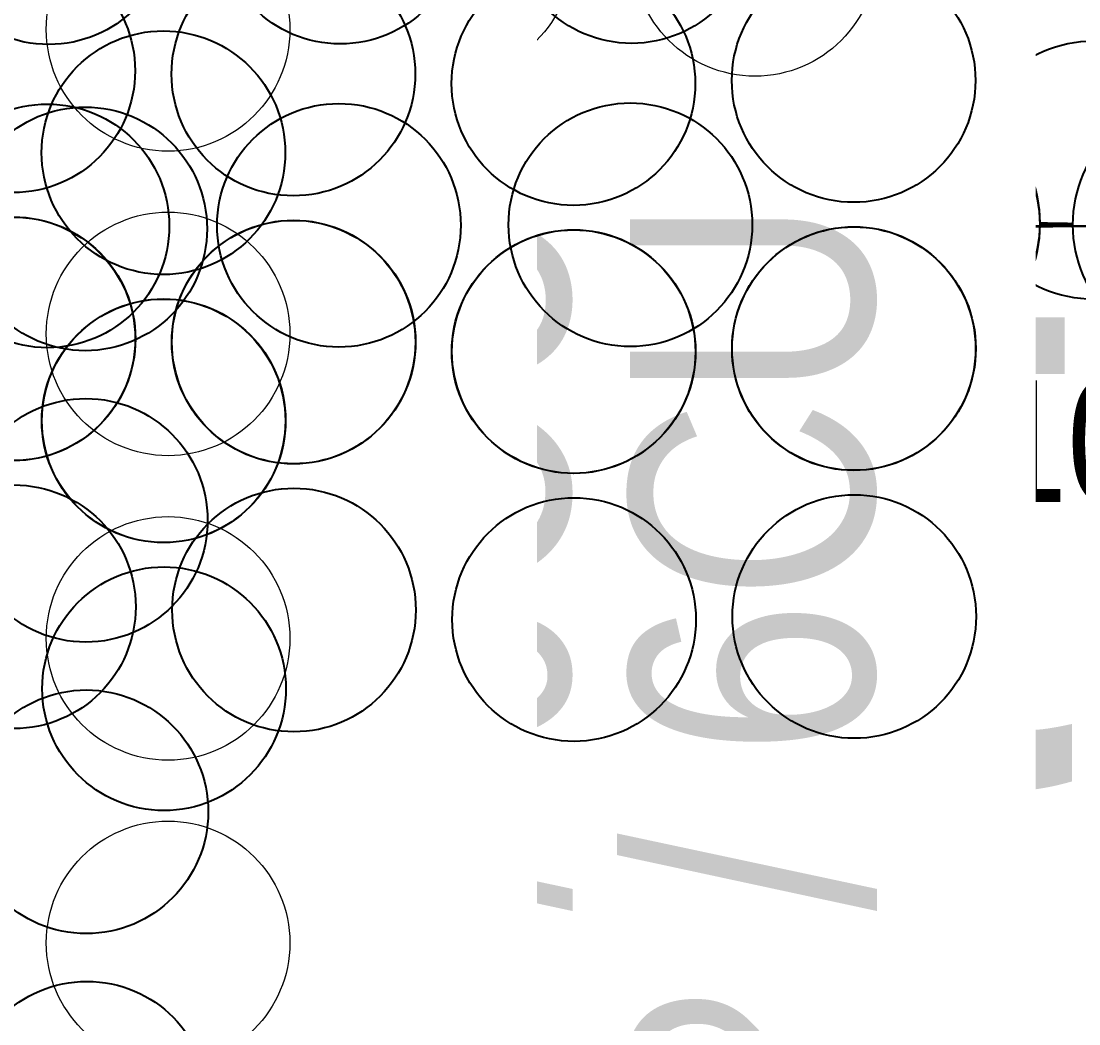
# Model space of a CAD drawing. Extents: x -24 to 1655, y -25 to 61.
# Drawn here: x 3.482 to 7.823, y -3.269 to 0.847 of the extents above; entities that cross this region are included whole.
import ezdxf
from ezdxf.enums import TextEntityAlignment as Align

# ---------------------------------------------------------------- set-up
doc = ezdxf.new("R2018")
doc.units = 0
doc.header["$MEASUREMENT"] = 0
doc.linetypes.add('DASHED', pattern=[0.75, 0.5, -0.25])
for name, color, linetype, lineweight in [('01 - Bestaande kabel', 125, 'Continuous', 0), ('Aansluiting LS K01', 120, 'DASHED', 0), ('Aansluiting LS K02', 52, 'DASHED', 0), ('Aansluiting LS K03', 5, 'DASHED', 0), ('Aansluiting LS K06', 30, 'DASHED', 0), ('Aansluiting LS K07', 252, 'DASHED', 0), ('Aansluiting LS K08', 244, 'DASHED', 0), ('Aansluiting LS K09', 104, 'DASHED', 0), ('Aansluiting LS K10', 1, 'DASHED', 0), ('Aansluiting LS K11', 190, 'DASHED', 0), ('Aansluiting LS K12', 201, 'DASHED', 0), ('AANSLUITKAST', 7, 'Continuous', 0)]:
    doc.layers.add(name, color=color, linetype=linetype, lineweight=lineweight)
for name, color, linetype in [('01 - Diversen', 7, 'Continuous'), ('01 - Station', 7, 'Continuous'), ('PREVIEW_SOURCE', 7, 'Continuous')]:
    doc.layers.add(name, color=color, linetype=linetype)
doc.layers.add('Aansluiting LS K04', color=7, linetype='DASHED', lineweight=0, true_color=0x00f000)
doc.layers.add('Aansluiting LS K05', color=7, linetype='DASHED', lineweight=0, true_color=0xeb00eb)
doc.styles.add('TECHBASE_ARIAL_NOVA_LIGHT', font='ArialNova-Light.ttf')

# ---------------------------------------------------------------- blocks, each defined once
blk = doc.blocks.new('TB_NIEUWE MOF__40955691265E_B54C1F3F_ANL1_TEXT1_H045')
at = {"lineweight": 30, "flags": 104}
blk.add_attdef('MOF_TEKST', text='', height=0.45, dxfattribs=at).set_placement((1.1767, 0.9333), align=Align.TOP_LEFT)
blk = doc.blocks.new('TB_BESTAANDE MOF__40955691265E_17C99F20_ANL1_BLACK_CONT7_1_TEXT1_H045')
at = {"color": 7, "lineweight": 30, "flags": 104}
blk.add_attdef('MOF_TEKST', text='', height=0.45, dxfattribs=at).set_placement((1.1302, 0.2122), align=Align.TOP_LEFT)
blk = doc.blocks.new('TB_LS KAST BEHOUDEN__40955691265E_CF6EBBA4_ANL1')
at = {"layer": '01 - Station', "const_width": 0.1}
blk.add_lwpolyline([(-4.0142, 1.6119), (4.0142, 1.5454), (4.0142, -1.6119), (-4.0142, -1.5454)], close=True, dxfattribs=at)
at = {"style": 'TECHBASE_ARIAL_NOVA_LIGHT'}
blk.add_attdef('LS_KAST', (-3.508, 0.15), '', height=1, dxfattribs=at)
blk = doc.blocks.new('TB_RT 1-12 LS__40955691265E_2D0FA900_ANL1_RT_BACK1')
at = {"linetype": 'DASHED'}
blk.add_wipeout([(-24.5141, 8.1233), (3.176, 8.1233), (3.176, -7.5147), (-24.5141, -7.5147)], dxfattribs=at)
at = {"layer": 'Aansluiting LS K01', "style": 'TECHBASE_ARIAL_NOVA_LIGHT'}
blk.add_attdef('RT_01:', text='', height=1, dxfattribs=at).set_placement((1.2629, -6.8496), align=Align.RIGHT)
at = {"layer": 'Aansluiting LS K02', "style": 'TECHBASE_ARIAL_NOVA_LIGHT'}
blk.add_attdef('RT_02:', text='', height=1, dxfattribs=at).set_placement((1.2629, -5.5996), align=Align.RIGHT)
at = {"layer": 'Aansluiting LS K03', "style": 'TECHBASE_ARIAL_NOVA_LIGHT'}
blk.add_attdef('RT_03:', text='', height=1, dxfattribs=at).set_placement((1.2629, -4.3489), align=Align.RIGHT)
at = {"layer": 'Aansluiting LS K04', "style": 'TECHBASE_ARIAL_NOVA_LIGHT'}
blk.add_attdef('RT_04:', text='', height=1, dxfattribs=at).set_placement((1.2629, -3.0996), align=Align.RIGHT)
at = {"layer": 'Aansluiting LS K05', "style": 'TECHBASE_ARIAL_NOVA_LIGHT'}
blk.add_attdef('RT_05:', text='', height=1, dxfattribs=at).set_placement((1.2629, -1.8496), align=Align.RIGHT)
at = {"layer": 'Aansluiting LS K06', "style": 'TECHBASE_ARIAL_NOVA_LIGHT'}
blk.add_attdef('RT_06:', text='', height=1, dxfattribs=at).set_placement((1.2629, -0.5996), align=Align.RIGHT)
at = {"layer": 'Aansluiting LS K07', "style": 'TECHBASE_ARIAL_NOVA_LIGHT'}
blk.add_attdef('RT_07:', text='', height=1, dxfattribs=at).set_placement((1.2629, 0.6504), align=Align.RIGHT)
at = {"layer": 'Aansluiting LS K08', "style": 'TECHBASE_ARIAL_NOVA_LIGHT'}
blk.add_attdef('RT_08:', text='', height=1, dxfattribs=at).set_placement((1.2629, 1.9004), align=Align.RIGHT)
at = {"layer": 'Aansluiting LS K09', "style": 'TECHBASE_ARIAL_NOVA_LIGHT'}
blk.add_attdef('RT_09:', text='', height=1, dxfattribs=at).set_placement((1.2629, 3.1504), align=Align.RIGHT)
at = {"layer": 'Aansluiting LS K10', "style": 'TECHBASE_ARIAL_NOVA_LIGHT'}
blk.add_attdef('RT_10:', text='', height=1, dxfattribs=at).set_placement((1.2629, 4.4004), align=Align.RIGHT)
at = {"layer": 'Aansluiting LS K11', "style": 'TECHBASE_ARIAL_NOVA_LIGHT'}
blk.add_attdef('RT_11:', text='', height=1, dxfattribs=at).set_placement((1.2629, 5.6334), align=Align.RIGHT)
at = {"layer": 'Aansluiting LS K12', "style": 'TECHBASE_ARIAL_NOVA_LIGHT'}
blk.add_attdef('RT_12:', text='', height=1, dxfattribs=at).set_placement((1.2629, 6.8834), align=Align.RIGHT)
blk = doc.blocks.new('TB_RT 1-10 LS__40955691265E_CA5A1F55_ANL1_RT_BACK1')
at = {"linetype": 'DASHED'}
blk.add_wipeout([(-23.8534, 6.2502), (3.8368, 6.2502), (3.8368, -6.9803), (-23.8534, -6.9803)], dxfattribs=at)
at = {"layer": 'Aansluiting LS K01', "style": 'TECHBASE_ARIAL_NOVA_LIGHT'}
blk.add_attdef('RT_01:', text='', height=1, dxfattribs=at).set_placement((1.9236, -6.3151), align=Align.RIGHT)
at = {"layer": 'Aansluiting LS K02', "style": 'TECHBASE_ARIAL_NOVA_LIGHT'}
blk.add_attdef('RT_02:', text='', height=1, dxfattribs=at).set_placement((1.9236, -5.0651), align=Align.RIGHT)
at = {"layer": 'Aansluiting LS K03', "style": 'TECHBASE_ARIAL_NOVA_LIGHT'}
blk.add_attdef('RT_03:', text='', height=1, dxfattribs=at).set_placement((1.9236, -3.8144), align=Align.RIGHT)
at = {"layer": 'Aansluiting LS K04', "style": 'TECHBASE_ARIAL_NOVA_LIGHT'}
blk.add_attdef('RT_04:', text='', height=1, dxfattribs=at).set_placement((1.9236, -2.5651), align=Align.RIGHT)
at = {"layer": 'Aansluiting LS K05', "style": 'TECHBASE_ARIAL_NOVA_LIGHT'}
blk.add_attdef('RT_05:', text='', height=1, dxfattribs=at).set_placement((1.9236, -1.3151), align=Align.RIGHT)
at = {"layer": 'Aansluiting LS K06', "style": 'TECHBASE_ARIAL_NOVA_LIGHT'}
blk.add_attdef('RT_06:', text='', height=1, dxfattribs=at).set_placement((1.9236, -0.0651), align=Align.RIGHT)
at = {"layer": 'Aansluiting LS K07', "style": 'TECHBASE_ARIAL_NOVA_LIGHT'}
blk.add_attdef('RT_07:', text='', height=1, dxfattribs=at).set_placement((1.9236, 1.1849), align=Align.RIGHT)
at = {"layer": 'Aansluiting LS K08', "style": 'TECHBASE_ARIAL_NOVA_LIGHT'}
blk.add_attdef('RT_08:', text='', height=1, dxfattribs=at).set_placement((1.9236, 2.4349), align=Align.RIGHT)
at = {"layer": 'Aansluiting LS K09', "style": 'TECHBASE_ARIAL_NOVA_LIGHT'}
blk.add_attdef('RT_09:', text='', height=1, dxfattribs=at).set_placement((1.9236, 3.6849), align=Align.RIGHT)
at = {"layer": 'Aansluiting LS K10', "style": 'TECHBASE_ARIAL_NOVA_LIGHT'}
blk.add_attdef('RT_10:', text='', height=1, dxfattribs=at).set_placement((1.9236, 4.9349), align=Align.RIGHT)
blk = doc.blocks.new('TB_RT 1-8 LS__40955691265E_F9EFD97A_ANL1_RT_BACK1')
at = {"linetype": 'DASHED'}
blk.add_wipeout([(-24.7711, 6.0506), (2.919, 6.0506), (2.919, -4.825), (-24.7711, -4.825)], dxfattribs=at)
at = {"layer": 'Aansluiting LS K01', "style": 'TECHBASE_ARIAL_NOVA_LIGHT'}
blk.add_attdef('RT_01:', text='', height=1, dxfattribs=at).set_placement((1.0059, -4.1598), align=Align.RIGHT)
at = {"layer": 'Aansluiting LS K02', "style": 'TECHBASE_ARIAL_NOVA_LIGHT'}
blk.add_attdef('RT_02:', text='', height=1, dxfattribs=at).set_placement((1.0059, -2.9098), align=Align.RIGHT)
at = {"layer": 'Aansluiting LS K03', "style": 'TECHBASE_ARIAL_NOVA_LIGHT'}
blk.add_attdef('RT_03:', text='', height=1, dxfattribs=at).set_placement((1.0059, -1.6591), align=Align.RIGHT)
at = {"layer": 'Aansluiting LS K04', "style": 'TECHBASE_ARIAL_NOVA_LIGHT'}
blk.add_attdef('RT_04:', text='', height=1, dxfattribs=at).set_placement((1.0059, -0.4098), align=Align.RIGHT)
at = {"layer": 'Aansluiting LS K05', "style": 'TECHBASE_ARIAL_NOVA_LIGHT'}
blk.add_attdef('RT_05:', text='', height=1, dxfattribs=at).set_placement((1.0059, 0.8402), align=Align.RIGHT)
at = {"layer": 'Aansluiting LS K06', "style": 'TECHBASE_ARIAL_NOVA_LIGHT'}
blk.add_attdef('RT_06:', text='', height=1, dxfattribs=at).set_placement((1.0059, 2.0902), align=Align.RIGHT)
at = {"layer": 'Aansluiting LS K07', "style": 'TECHBASE_ARIAL_NOVA_LIGHT'}
blk.add_attdef('RT_07:', text='', height=1, dxfattribs=at).set_placement((1.0059, 3.3402), align=Align.RIGHT)
at = {"layer": 'Aansluiting LS K08', "style": 'TECHBASE_ARIAL_NOVA_LIGHT'}
blk.add_attdef('RT_08:', text='', height=1, dxfattribs=at).set_placement((1.0059, 4.5902), align=Align.RIGHT)
blk = doc.blocks.new('TB_RT 1-4 LS__40955691265E_8F8ADB0A_ANL1_RT_BACK1')
at = {"linetype": 'DASHED'}
blk.add_wipeout([(-24.6175, 2.2864), (3.0726, 2.2864), (3.0726, -3.5886), (-24.6175, -3.5886)], dxfattribs=at)
at = {"layer": 'Aansluiting LS K01', "style": 'TECHBASE_ARIAL_NOVA_LIGHT'}
blk.add_attdef('RT_01:', text='', height=1, dxfattribs=at).set_placement((1.1595, -2.9235), align=Align.RIGHT)
at = {"layer": 'Aansluiting LS K02', "style": 'TECHBASE_ARIAL_NOVA_LIGHT'}
blk.add_attdef('RT_02:', text='', height=1, dxfattribs=at).set_placement((1.1595, -1.6735), align=Align.RIGHT)
at = {"layer": 'Aansluiting LS K03', "style": 'TECHBASE_ARIAL_NOVA_LIGHT'}
blk.add_attdef('RT_03:', text='', height=1, dxfattribs=at).set_placement((1.1595, -0.4228), align=Align.RIGHT)
at = {"layer": 'Aansluiting LS K04', "style": 'TECHBASE_ARIAL_NOVA_LIGHT'}
blk.add_attdef('RT_04:', text='', height=1, dxfattribs=at).set_placement((1.1595, 0.8265), align=Align.RIGHT)
blk = doc.blocks.new('TB_LS Kast RT 1-8 L-R__40955691265E_1401D99F_ANL1')
at = {"layer": 'AANSLUITKAST'}
for points in [[(3.2886, -0.3996), (3.6075, 0.0671)], [(4.5917, -0.3989), (4.9089, 0.0692)]]:
    blk.add_lwpolyline(points, dxfattribs=at)
for centre in [(3.9132, 0.5), (5.2176, 0.5), (3.0464, -0.871), (4.3508, -0.871)]:
    blk.add_circle(centre, 0.5, dxfattribs=at)
at = {"color": 7, "style": 'TECHBASE_ARIAL_NOVA_LIGHT'}
for tag, p in [('RI4', (0.6515, -1.7632)), ('RI8', (-4.5662, -1.7632)), ('RI7', (-3.2618, -1.7632)), ('RI6', (-1.9574, -1.7632)), ('RI5', (-0.6529, -1.7632)), ('RI3', (1.9559, -1.7632)), ('RI2', (3.2603, -1.7632)), ('RI1', (4.5647, -1.7632))]:
    blk.add_attdef(tag, text='', height=0.5, rotation=90, dxfattribs=at).set_placement(p, align=Align.RIGHT)
blk = doc.blocks.new('TB_12 RICHTINGEN LS REK__40955691265E_CB7427F3_ANL1')
at = {"color": 6}
for points, const_width in [([(3.4809, -0.1221), (2.7174, 0.6134)], 0.05), ([(3.7656, 0.2384), (3.6292, 0.2405)], 0.02), ([(4.9622, 0.2363), (4.8257, 0.2384)], 0.02), ([(6.1587, 0.2355), (6.0222, 0.2377)], 0.02), ([(7.3552, 0.2348), (7.2188, 0.2369)], 0.02)]:
    blk.add_lwpolyline(points, dxfattribs=dict(at, const_width=const_width))
for centre in [(3.0992, 0.2398), (4.2957, 0.2384), (5.4922, 0.2377), (6.6887, 0.2369), (7.8852, 0.2361)]:
    blk.add_circle(centre, 0.53, dxfattribs=at)
at = {"char_height": 0.5, "attachment_point": 3, "style": 'TECHBASE_ARIAL_NOVA_LIGHT'}
for s, insert in [('7', (3.9178, -0.3198)), ('8', (5.0854, -0.313)), ('9', (6.311, -0.326)), ('10', (7.6195, -0.3782))]:
    blk.add_mtext_dynamic_manual_height_columns(s, width=0.665188, gutter_width=2.5, heights=[0], dxfattribs=dict(at, insert=insert))
at = {"color": 6, "style": 'TECHBASE_ARIAL_NOVA_LIGHT'}
for tag, p in [('RI10', (8.118, 1.0193)), ('RI11', (9.3149, 1.0196)), ('RI12', (10.511, 1.019)), ('RI1', (-9.0567, 1.0486)), ('RI2', (-7.8619, 1.0523)), ('RI3', (-6.6637, 1.051)), ('RI4', (-5.4689, 1.0547)), ('RI5', (-4.2723, 1.0559)), ('RI6', (-3.0758, 1.0571)), ('RI7', (4.5289, 1.0221)), ('RI8', (5.7254, 1.0213)), ('RI9', (6.9219, 1.0206))]:
    blk.add_attdef(tag, p, '', height=0.5, rotation=90, dxfattribs=at)
blk = doc.blocks.new('TB_12 RICHTINGEN LS REK REVERSE__40955691265E_52FE5F1D_ANL1')
at = {"color": 6, "const_width": 0.02}
for points in [[(-0.0888, -0.2825), (-0.0873, -1.725), (-1.2758, -1.7294), (-1.2812, -0.2837), (-1.2758, -1.7294), (-0.6452, -1.7271), (-0.6037, -3.7012)], [(-0.5942, -4.2942), (-0.5926, -4.7312)]]:
    blk.add_lwpolyline(points, dxfattribs=at)
at = {"color": 6}
for centre in [(-0.6037, -3.7012), (-0.5988, -3.9977)]:
    blk.add_circle(centre, 0.2965, dxfattribs=at)
at = {"color": 6, "style": 'TECHBASE_ARIAL_NOVA_LIGHT'}
for tag, p in [('RI10', (7.6481, 1.0383)), ('RI11', (8.8451, 1.0387)), ('RI12', (10.0411, 1.038)), ('RI1', (-9.5266, 1.0676)), ('RI2', (-8.3317, 1.0713)), ('RI3', (-7.1335, 1.07)), ('RI4', (-5.9387, 1.0737)), ('RI5', (-4.7422, 1.0749)), ('RI6', (-3.5457, 1.0761)), ('RI7', (4.059, 1.0411)), ('RI8', (5.2555, 1.0404)), ('RI9', (6.452, 1.0396))]:
    blk.add_attdef(tag, text='', height=0.5, rotation=270, dxfattribs=at).set_placement(p, align=Align.RIGHT)
blk = doc.blocks.new('TB_10 RICHTINGEN LS REK__40955691265E_9FDC15B1_ANL1')
at = {"color": 6, "const_width": 0.02}
for points in [[(4.2098, 0.0108), (4.0734, 0.013)], [(5.4063, 0.0107), (5.2699, 0.0129)], [(6.6028, 0.0106), (6.4664, 0.0129)], [(7.7993, 0.0105), (7.6629, 0.0128)]]:
    blk.add_lwpolyline(points, dxfattribs=at)
at = {"color": 6}
for centre in [(3.5433, 0.0116), (4.7399, 0.0115), (5.9364, 0.0115), (7.1329, 0.0114), (8.3294, 0.0113)]:
    blk.add_circle(centre, 0.53, dxfattribs=at)
at = {"char_height": 0.5, "attachment_point": 3, "style": 'TECHBASE_ARIAL_NOVA_LIGHT'}
for s, width, insert in [('7', 0.665188, (4.2879, -0.5636)), ('8', 0.665188, (5.5135, -0.5779)), ('9', 0.615034, (6.822, -0.6314)), ('10', 0.665188, (8.0943, -0.6271))]:
    blk.add_mtext_dynamic_manual_height_columns(s, width=width, gutter_width=2.5, heights=[0], dxfattribs=dict(at, insert=insert))
at = {"color": 6, "style": 'TECHBASE_ARIAL_NOVA_LIGHT'}
for tag, p in [('RI10', (8.5177, 0.784)), ('RI4', (-5.0692, 0.8194)), ('RI1', (-8.657, 0.8132)), ('RI2', (-7.4622, 0.817)), ('RI3', (-6.264, 0.8156)), ('RI5', (-3.8727, 0.8206)), ('RI6', (3.7183, 0.8218)), ('RI8', (6.1251, 0.786)), ('RI7', (4.9286, 0.7868)), ('RI9', (7.3216, 0.7852))]:
    blk.add_attdef(tag, p, '', height=0.5, rotation=90, dxfattribs=at)
blk = doc.blocks.new('TB_10 RICHTINGEN LS REK REVERSE__40955691265E_CA82E8AB_ANL1')
at = {"color": 6, "const_width": 0.02}
for points in [[(-0.8862, -0.5275), (-0.8863, -1.9701), (-2.0748, -1.9732), (-2.0786, -0.5274), (-2.0748, -1.9732), (-1.4441, -1.9716), (-1.4048, -3.9457)], [(-1.3959, -4.5387), (-1.3948, -4.9757)]]:
    blk.add_lwpolyline(points, dxfattribs=at)
at = {"color": 6}
for centre in [(-1.4048, -3.9457), (-1.4002, -4.2422)]:
    blk.add_circle(centre, 0.2965, dxfattribs=at)
at = {"color": 6, "style": 'TECHBASE_ARIAL_NOVA_LIGHT'}
for tag, p in [('RI10', (8.0478, 0.803)), ('RI1', (-9.1269, 0.8323)), ('RI2', (-7.932, 0.836)), ('RI3', (-6.7339, 0.8347)), ('RI4', (-5.539, 0.8384)), ('RI5', (-4.3425, 0.8396)), ('RI6', (3.273, 0.8408)), ('RI7', (4.4587, 0.8058)), ('RI8', (5.6552, 0.805)), ('RI9', (6.8517, 0.8043))]:
    blk.add_attdef(tag, text='', height=0.5, rotation=270, dxfattribs=at).set_placement(p, align=Align.RIGHT)
blk = doc.blocks.new('TB_8 RICHTINGEN LS REK__40955691265E_42F37574_ANL1')
at = {"const_width": 0.02}
blk.add_lwpolyline([(4.2098, 0.0153), (4.0734, 0.0175)], dxfattribs=at)
at = {"color": 6, "const_width": 0.02}
for points in [[(5.4063, 0.0166), (5.2699, 0.0187)], [(6.6028, 0.0178), (6.4664, 0.0199)]]:
    blk.add_lwpolyline(points, dxfattribs=at)
at = {"color": 6}
for centre in [(3.5433, 0.0155), (4.7398, 0.0167), (5.9363, 0.0179), (7.1329, 0.0192)]:
    blk.add_circle(centre, 0.53, dxfattribs=at)
at = {"char_height": 0.5, "attachment_point": 3, "style": 'TECHBASE_ARIAL_NOVA_LIGHT'}
for s, insert in [('6', (4.2885, -0.5589)), ('7', (5.5141, -0.5719)), ('8', (6.8227, -0.624))]:
    blk.add_mtext_dynamic_manual_height_columns(s, width=0.665188, gutter_width=2.5, heights=[0], dxfattribs=dict(at, insert=insert))
at = {"color": 6, "style": 'TECHBASE_ARIAL_NOVA_LIGHT'}
for tag, p in [('RI5', (3.7532, 0.8313)), ('RI6', (4.9497, 0.8325)), ('RI7', (6.125, 0.8325)), ('RI8', (7.3215, 0.8317)), ('RI1', (-7.4605, 0.8048)), ('RI2', (-6.2657, 0.8085)), ('RI3', (-5.0675, 0.8072)), ('RI4', (-3.8727, 0.8109))]:
    blk.add_attdef(tag, p, '', height=0.5, rotation=90, dxfattribs=at)
blk = doc.blocks.new('TB_8 RICHTINGEN LS REK REVERSE__40955691265E_F1850B1E_ANL1')
at = {"color": 6, "const_width": 0.02}
for points in [[(-0.8856, -0.5285), (-0.8841, -1.971), (-2.0726, -1.9755), (-2.078, -0.5297), (-2.0726, -1.9755), (-1.442, -1.9731), (-1.4005, -3.9473)], [(-1.3909, -4.5402), (-1.3893, -4.9773)]]:
    blk.add_lwpolyline(points, dxfattribs=at)
at = {"color": 6}
for centre in [(-1.4005, -3.9473), (-1.3955, -4.2437)]:
    blk.add_circle(centre, 0.2965, dxfattribs=at)
at = {"color": 6, "style": 'TECHBASE_ARIAL_NOVA_LIGHT'}
for tag, p in [('RI6', (4.458, 0.8498)), ('RI1', (-7.9304, 0.8238)), ('RI2', (-6.7356, 0.8275)), ('RI3', (-5.5374, 0.8262)), ('RI4', (-4.3425, 0.8299)), ('RI5', (3.2615, 0.8486)), ('RI7', (5.6552, 0.7973)), ('RI8', (6.8517, 0.7966))]:
    blk.add_attdef(tag, text='', height=0.5, rotation=270, dxfattribs=at).set_placement(p, align=Align.RIGHT)
blk = doc.blocks.new('TB_8 RICHTINGEN LS REK KLEIN__40955691265E_4B99F24F_ANL1')
at = {"layer": '01 - Bestaande kabel', "transparency": 33554687}
h = blk.add_hatch(color=6, dxfattribs=at)
h.dxf.hatch_style = 1
edge = h.paths.add_edge_path()
edge.add_arc((5.1375, 0.0019), 0.1, 0, 360)
at = {"color": 6}
for points, const_width in [([(3.726, 0.0022), (3.5895, 0.0043)], 0.02), ([(5.0375, 0.0019), (4.786, 0.0036)], 0.02), ([(6.7375, 0.0019), (8.102, 0.0067)], 0.01)]:
    blk.add_lwpolyline(points, dxfattribs=dict(at, const_width=const_width))
for centre, radius in [((3.0595, 0.0023), 0.53), ((4.256, 0.0036), 0.53), ((7.0668, 0.0019), 0.1646), ((5.1375, 0.0019), 0.1)]:
    blk.add_circle(centre, radius, dxfattribs=at)
at = {"layer": '01 - Bestaande kabel', "color": 6}
for points in [[(7.0668, 0.1665), (7.0668, 0.2665)], [(5.2375, 0.0019), (6.7375, 0.0019)]]:
    blk.add_lwpolyline(points, dxfattribs=at)
at = {"insert": (3.9458, -0.6396), "char_height": 0.5, "attachment_point": 3, "style": 'TECHBASE_ARIAL_NOVA_LIGHT'}
blk.add_mtext_dynamic_manual_height_columns('8', width=0.665188, gutter_width=2.5, heights=[0], dxfattribs=at)
at = {"color": 6, "style": 'TECHBASE_ARIAL_NOVA_LIGHT'}
for tag, p in [('RI4', (-0.2969, 0.7836)), ('RI5', (0.9287, 0.804)), ('RI6', (2.1252, 0.8052)), ('RI7', (3.3005, 0.8052)), ('RI8', (4.497, 0.8044)), ('RI1', (-3.8847, 0.7775)), ('RI2', (-2.6899, 0.7812)), ('RI3', (-1.4917, 0.7799))]:
    blk.add_attdef(tag, p, '', height=0.5, rotation=90, dxfattribs=at)
blk = doc.blocks.new('TB_RT 1-12 OV__40955691265E_7A08A9BD_ANL1_RT_BACK1')
at = {"linetype": 'DASHED'}
blk.add_wipeout([(-21.9054, 7.9919), (5.7847, 7.9919), (5.7847, -7.6461), (-21.9054, -7.6461)], dxfattribs=at)
at = {"layer": 'Aansluiting LS K01', "linetype": 'Continuous'}
blk.add_circle((1.1216, -6.4939), 0.5, dxfattribs=at)
at = {"layer": 'Aansluiting LS K02', "linetype": 'Continuous'}
blk.add_circle((1.1216, -5.2439), 0.5, dxfattribs=at)
at = {"layer": 'Aansluiting LS K03', "linetype": 'Continuous'}
blk.add_circle((1.1216, -3.9939), 0.5, dxfattribs=at)
at = {"layer": 'Aansluiting LS K01', "style": 'TECHBASE_ARIAL_NOVA_LIGHT'}
blk.add_attdef('RT_01:', text='', height=1, dxfattribs=at).set_placement((0.1216, -6.9809), align=Align.RIGHT)
at = {"layer": 'Aansluiting LS K02', "style": 'TECHBASE_ARIAL_NOVA_LIGHT'}
blk.add_attdef('RT_02:', text='', height=1, dxfattribs=at).set_placement((0.1216, -5.7309), align=Align.RIGHT)
at = {"layer": 'Aansluiting LS K03', "style": 'TECHBASE_ARIAL_NOVA_LIGHT'}
blk.add_attdef('RT_03:', text='', height=1, dxfattribs=at).set_placement((0.1216, -4.4803), align=Align.RIGHT)
at = {"layer": 'Aansluiting LS K04', "style": 'TECHBASE_ARIAL_NOVA_LIGHT'}
blk.add_attdef('RT_04:', text='', height=1, dxfattribs=at).set_placement((0.1216, -3.2309), align=Align.RIGHT)
at = {"layer": 'Aansluiting LS K05', "style": 'TECHBASE_ARIAL_NOVA_LIGHT'}
blk.add_attdef('RT_05:', text='', height=1, dxfattribs=at).set_placement((0.1216, -1.9809), align=Align.RIGHT)
at = {"layer": 'Aansluiting LS K06', "style": 'TECHBASE_ARIAL_NOVA_LIGHT'}
blk.add_attdef('RT_06:', text='', height=1, dxfattribs=at).set_placement((0.1216, -0.7309), align=Align.RIGHT)
at = {"layer": 'Aansluiting LS K07', "style": 'TECHBASE_ARIAL_NOVA_LIGHT'}
blk.add_attdef('RT_07:', text='', height=1, dxfattribs=at).set_placement((0.1216, 0.5191), align=Align.RIGHT)
at = {"layer": 'Aansluiting LS K08', "style": 'TECHBASE_ARIAL_NOVA_LIGHT'}
blk.add_attdef('RT_08:', text='', height=1, dxfattribs=at).set_placement((0.1216, 1.7691), align=Align.RIGHT)
at = {"layer": 'Aansluiting LS K09', "style": 'TECHBASE_ARIAL_NOVA_LIGHT'}
blk.add_attdef('RT_09:', text='', height=1, dxfattribs=at).set_placement((0.1216, 3.0191), align=Align.RIGHT)
at = {"layer": 'Aansluiting LS K10', "style": 'TECHBASE_ARIAL_NOVA_LIGHT'}
blk.add_attdef('RT_10:', text='', height=1, dxfattribs=at).set_placement((0.1216, 4.2691), align=Align.RIGHT)
at = {"layer": 'Aansluiting LS K11', "style": 'TECHBASE_ARIAL_NOVA_LIGHT'}
blk.add_attdef('RT_11:', text='', height=1, dxfattribs=at).set_placement((0.1216, 5.502), align=Align.RIGHT)
at = {"layer": 'Aansluiting LS K12', "style": 'TECHBASE_ARIAL_NOVA_LIGHT'}
blk.add_attdef('RT_12:', text='', height=1, dxfattribs=at).set_placement((0.1216, 6.752), align=Align.RIGHT)
blk = doc.blocks.new('TB_RT 1-10 OV__40955691265E_E2FCEF29_ANL1_RT_BACK1')
at = {"linetype": 'DASHED'}
blk.add_wipeout([(-22.0912, 8.0719), (5.5989, 8.0719), (5.5989, -5.1586), (-22.0912, -5.1586)], dxfattribs=at)
at = {"layer": 'Aansluiting LS K02', "linetype": 'Continuous'}
for centre in [(3.4358, -2.7564), (4.6858, -2.7564)]:
    blk.add_circle(centre, 0.5, dxfattribs=at)
at = {"layer": 'Aansluiting LS K03', "linetype": 'Continuous'}
for centre in [(3.4358, -1.5064), (4.6858, -1.5064)]:
    blk.add_circle(centre, 0.5, dxfattribs=at)
at = {"layer": 'Aansluiting LS K04', "linetype": 'Continuous'}
for centre in [(3.4358, -0.2564), (4.6858, -0.2564)]:
    blk.add_circle(centre, 0.5, dxfattribs=at)
at = {"layer": 'Aansluiting LS K05', "linetype": 'Continuous'}
for centre in [(3.4358, 0.9936), (4.6858, 0.9936)]:
    blk.add_circle(centre, 0.5, dxfattribs=at)
at = {"layer": 'Aansluiting LS K01', "style": 'TECHBASE_ARIAL_NOVA_LIGHT'}
blk.add_attdef('RT_01:', text='', height=1, dxfattribs=at).set_placement((-0.0642, -4.4935), align=Align.RIGHT)
at = {"layer": 'Aansluiting LS K02', "style": 'TECHBASE_ARIAL_NOVA_LIGHT'}
blk.add_attdef('RT_02:', text='', height=1, dxfattribs=at).set_placement((-0.0642, -3.2435), align=Align.RIGHT)
at = {"layer": 'Aansluiting LS K03', "style": 'TECHBASE_ARIAL_NOVA_LIGHT'}
blk.add_attdef('RT_03:', text='', height=1, dxfattribs=at).set_placement((-0.0642, -1.9928), align=Align.RIGHT)
at = {"layer": 'Aansluiting LS K04', "style": 'TECHBASE_ARIAL_NOVA_LIGHT'}
blk.add_attdef('RT_04:', text='', height=1, dxfattribs=at).set_placement((-0.0642, -0.7435), align=Align.RIGHT)
at = {"layer": 'Aansluiting LS K05', "style": 'TECHBASE_ARIAL_NOVA_LIGHT'}
blk.add_attdef('RT_05:', text='', height=1, dxfattribs=at).set_placement((-0.0642, 0.5065), align=Align.RIGHT)
at = {"layer": 'Aansluiting LS K06', "style": 'TECHBASE_ARIAL_NOVA_LIGHT'}
blk.add_attdef('RT_06:', text='', height=1, dxfattribs=at).set_placement((-0.0642, 1.7565), align=Align.RIGHT)
at = {"layer": 'Aansluiting LS K07', "style": 'TECHBASE_ARIAL_NOVA_LIGHT'}
blk.add_attdef('RT_07:', text='', height=1, dxfattribs=at).set_placement((-0.0642, 3.0065), align=Align.RIGHT)
at = {"layer": 'Aansluiting LS K08', "style": 'TECHBASE_ARIAL_NOVA_LIGHT'}
blk.add_attdef('RT_08:', text='', height=1, dxfattribs=at).set_placement((-0.0642, 4.2565), align=Align.RIGHT)
at = {"layer": 'Aansluiting LS K09', "style": 'TECHBASE_ARIAL_NOVA_LIGHT'}
blk.add_attdef('RT_09:', text='', height=1, dxfattribs=at).set_placement((-0.0642, 5.5065), align=Align.RIGHT)
at = {"layer": 'Aansluiting LS K10', "style": 'TECHBASE_ARIAL_NOVA_LIGHT'}
blk.add_attdef('RT_10:', text='', height=1, dxfattribs=at).set_placement((-0.0642, 6.7565), align=Align.RIGHT)
blk = doc.blocks.new('TB_RT 1-8 OV__40955691265E_F4D21E08_ANL1_RT_BACK1')
at = {"linetype": 'DASHED'}
blk.add_wipeout([(-22.1583, 5.5138), (5.5318, 5.5138), (5.5318, -5.3619), (-22.1583, -5.3619)], dxfattribs=at)
at = {"layer": 'Aansluiting LS K01', "linetype": 'Continuous'}
blk.add_circle((0.8687, -4.2096), 0.5, dxfattribs=at)
at = {"layer": 'Aansluiting LS K01', "style": 'TECHBASE_ARIAL_NOVA_LIGHT'}
blk.add_attdef('RT_01:', text='', height=1, dxfattribs=at).set_placement((-0.1313, -4.6967), align=Align.RIGHT)
at = {"layer": 'Aansluiting LS K02', "style": 'TECHBASE_ARIAL_NOVA_LIGHT'}
blk.add_attdef('RT_02:', text='', height=1, dxfattribs=at).set_placement((-0.1313, -3.4467), align=Align.RIGHT)
at = {"layer": 'Aansluiting LS K03', "style": 'TECHBASE_ARIAL_NOVA_LIGHT'}
blk.add_attdef('RT_03:', text='', height=1, dxfattribs=at).set_placement((-0.1313, -2.196), align=Align.RIGHT)
at = {"layer": 'Aansluiting LS K04', "style": 'TECHBASE_ARIAL_NOVA_LIGHT'}
blk.add_attdef('RT_04:', text='', height=1, dxfattribs=at).set_placement((-0.1313, -0.9467), align=Align.RIGHT)
at = {"layer": 'Aansluiting LS K05', "style": 'TECHBASE_ARIAL_NOVA_LIGHT'}
blk.add_attdef('RT_05:', text='', height=1, dxfattribs=at).set_placement((-0.1313, 0.3033), align=Align.RIGHT)
at = {"layer": 'Aansluiting LS K06', "style": 'TECHBASE_ARIAL_NOVA_LIGHT'}
blk.add_attdef('RT_06:', text='', height=1, dxfattribs=at).set_placement((-0.1313, 1.5533), align=Align.RIGHT)
at = {"layer": 'Aansluiting LS K07', "style": 'TECHBASE_ARIAL_NOVA_LIGHT'}
blk.add_attdef('RT_07:', text='', height=1, dxfattribs=at).set_placement((-0.1313, 2.8033), align=Align.RIGHT)
at = {"layer": 'Aansluiting LS K08', "style": 'TECHBASE_ARIAL_NOVA_LIGHT'}
blk.add_attdef('RT_08:', text='', height=1, dxfattribs=at).set_placement((-0.1313, 4.0533), align=Align.RIGHT)
blk = doc.blocks.new('TB_RT 1-6 OV__40955691265E_6EBA4A7D_ANL1_RT_BACK1')
at = {"linetype": 'DASHED'}
blk.add_wipeout([(-22.6923, 4.2767), (4.9978, 4.2767), (4.9978, -4.0887), (-22.6923, -4.0887)], dxfattribs=at)
at = {"layer": 'Aansluiting LS K01', "linetype": 'Continuous'}
blk.add_circle((4.0847, -2.9365), 0.5, dxfattribs=at)
at = {"layer": 'Aansluiting LS K02', "linetype": 'Continuous'}
blk.add_circle((4.0847, -1.6865), 0.5, dxfattribs=at)
at = {"layer": 'Aansluiting LS K03', "linetype": 'Continuous'}
blk.add_circle((4.0847, -0.4365), 0.5, dxfattribs=at)
at = {"layer": 'Aansluiting LS K04', "linetype": 'Continuous'}
blk.add_circle((4.0847, 0.8135), 0.5, dxfattribs=at)
at = {"layer": 'Aansluiting LS K01', "style": 'TECHBASE_ARIAL_NOVA_LIGHT'}
blk.add_attdef('RT_01:', text='', height=1, dxfattribs=at).set_placement((-0.6653, -3.4235), align=Align.RIGHT)
at = {"layer": 'Aansluiting LS K02', "style": 'TECHBASE_ARIAL_NOVA_LIGHT'}
blk.add_attdef('RT_02:', text='', height=1, dxfattribs=at).set_placement((-0.6653, -2.1735), align=Align.RIGHT)
at = {"layer": 'Aansluiting LS K03', "style": 'TECHBASE_ARIAL_NOVA_LIGHT'}
blk.add_attdef('RT_03:', text='', height=1, dxfattribs=at).set_placement((-0.6653, -0.9228), align=Align.RIGHT)
at = {"layer": 'Aansluiting LS K04', "style": 'TECHBASE_ARIAL_NOVA_LIGHT'}
blk.add_attdef('RT_04:', text='', height=1, dxfattribs=at).set_placement((-0.6653, 0.3265), align=Align.RIGHT)
at = {"layer": 'Aansluiting LS K05', "style": 'TECHBASE_ARIAL_NOVA_LIGHT'}
blk.add_attdef('RT_05:', text='', height=1, dxfattribs=at).set_placement((-0.6653, 1.5765), align=Align.RIGHT)
at = {"layer": 'Aansluiting LS K06', "style": 'TECHBASE_ARIAL_NOVA_LIGHT'}
blk.add_attdef('RT_06:', text='', height=1, dxfattribs=at).set_placement((-0.6653, 2.8265), align=Align.RIGHT)
blk = doc.blocks.new('TB_OV Kast 1-8__40955691265E_F48EE5E0_ANL1')
for centre in [(3.7447, -0.0053), (3.747, -1.2018), (3.7493, -2.3983), (3.7516, -3.5948)]:
    blk.add_circle(centre, 0.5)
at = {"color": 7, "style": 'TECHBASE_ARIAL_NOVA_LIGHT'}
for tag, p in [('RI8', (-1.1279, -0.2262)), ('RI7', (-1.1256, -1.4227)), ('RI6', (-1.1233, -2.6192)), ('RI5', (-1.1209, -3.8157)), ('RI4', (-1.1186, -5.0122)), ('RI3', (-1.1186, -6.2087)), ('RI2', (-1.114, -7.4053)), ('RI1', (-1.1117, -8.6018))]:
    blk.add_attdef(tag, text='', height=0.5, dxfattribs=at).set_placement(p, align=Align.RIGHT)
blk = doc.blocks.new('TB_OV Kast 1-6__40955691265E_6CB8602A_ANL1')
for centre in [(0.0069, -3.5895), (1.2517, -3.5949), (0.0093, -4.786), (1.254, -4.7914), (0.0116, -5.9825), (1.2563, -5.9879)]:
    blk.add_circle(centre, 0.5)
at = {"color": 7, "style": 'TECHBASE_ARIAL_NOVA_LIGHT'}
for tag, p in [('RI6', (-1.1279, -0.2262)), ('RI5', (-1.1256, -1.4227)), ('RI4', (-1.1233, -2.6192)), ('RI3', (-1.1209, -3.8157)), ('RI2', (-1.1186, -5.0122)), ('RI1', (-1.1186, -6.2087))]:
    blk.add_attdef(tag, text='', height=0.5, dxfattribs=at).set_placement(p, align=Align.RIGHT)
blk = doc.blocks.new('TB_OV-kast 1-4__40955691265E_3AC25115_ANL1')
for centre in [(3.7447, -0.0053), (3.747, -1.2018), (3.7493, -2.3983), (3.7516, -3.5948)]:
    blk.add_circle(centre, 0.5)
at = {"color": 7, "style": 'TECHBASE_ARIAL_NOVA_LIGHT'}
for tag, p in [('RI4', (-1.1279, -0.2262)), ('RI3', (-1.1256, -1.4227)), ('RI2', (-1.1233, -2.6192)), ('RI1', (-1.1209, -3.8157))]:
    blk.add_attdef(tag, text='', height=0.5, dxfattribs=at).set_placement(p, align=Align.RIGHT)
blk = doc.blocks.new('TB_12 RICHTINGEN REK OV REVERSE__40955691265E_A5609E9E_ANL1')
at = {"layer": '01 - Diversen', "color": 6}
for centre in [(3.4494, 0.6438), (4.5991, 0.6304), (5.7488, 0.5913), (6.899, 0.6037), (3.4506, -0.4564), (3.45, -0.4569), (4.5998, -0.4703), (4.6004, -0.4698), (6.8996, -0.497), (6.9002, -0.4965), (5.7494, -0.5094), (5.75, -0.5089), (3.4518, -1.5566), (4.6016, -1.57), (5.7512, -1.6091), (6.9014, -1.5967)]:
    blk.add_circle(centre, 0.5, dxfattribs=at)
at = {"color": 7, "style": 'TECHBASE_ARIAL_NOVA_LIGHT'}
for tag, p in [('RI10', (4.3756, 2.5002)), ('RI11', (5.5527, 2.5006)), ('RI12', (6.6915, 2.4999)), ('RI2', (-4.8126, 2.5025)), ('RI3', (-3.6843, 2.5012)), ('RI4', (-2.5149, 2.5049)), ('RI5', (-1.3947, 2.5061)), ('RI6', (-0.1982, 2.5073)), ('RI8', (2.0428, 2.5086)), ('RI1', (-6.0074, 2.4988)), ('RI7', (0.8781, 2.4967)), ('RI9', (3.2266, 2.4888))]:
    blk.add_attdef(tag, text='', height=0.5, rotation=270, dxfattribs=at).set_placement(p, align=Align.RIGHT)
blk = doc.blocks.new('TB_8 RICHTINGEN REK OV REVERSE__40955691265E_591659E4_ANL1')
at = {"layer": '01 - Diversen', "color": 6}
for centre in [(4.0657, 0.3074), (4.0663, -0.7933), (4.0669, -0.7928), (4.0681, -1.893)]:
    blk.add_circle(centre, 0.5, dxfattribs=at)
at = {"color": 7, "style": 'TECHBASE_ARIAL_NOVA_LIGHT'}
for tag, p in [('RI1', (-3.9233, 2.1616)), ('RI2', (-2.7285, 2.1654)), ('RI3', (-1.6002, 2.164)), ('RI4', (-0.5229, 2.1678)), ('RI5', (0.5627, 2.169)), ('RI6', (1.575, 2.1817)), ('RI7', (2.6512, 2.171)), ('RI8', (3.816, 2.183))]:
    blk.add_attdef(tag, text='', height=0.5, rotation=270, dxfattribs=at).set_placement(p, align=Align.RIGHT)

msp = doc.modelspace()

# ---------------------------------------------------------------- block references
at = {"layer": 'PREVIEW_SOURCE'}
ref = msp.add_blockref('TB_NIEUWE MOF__40955691265E_B54C1F3F_ANL1_TEXT1_H045', (0, 0), dxfattribs=at)
lines = msp.add_mtext('EM 150Al (was ????-??)', dxfattribs={"layer": '0', "insert": (1.1767, 0.9333), "char_height": 2.5, "attachment_point": 1, "bg_fill": 3, "box_fill_scale": 1.5, "bg_fill_color": 256, "bg_fill_transparency": 0})
ref.add_attrib('MOF_TEKST', '', (1.1767, 0.9333), dxfattribs={"flags": 104}).embed_mtext(lines)
msp.add_blockref('TB_LS KAST BEHOUDEN__40955691265E_CF6EBBA4_ANL1', (0, 0), dxfattribs=at)
ref = msp.add_blockref('TB_BESTAANDE MOF__40955691265E_17C99F20_ANL1_BLACK_CONT7_1_TEXT1_H045', (0, 0), dxfattribs=at)
lines = msp.add_mtext('Bestaand', dxfattribs={"layer": '0', "color": 7, "insert": (1.1302, 0.2122), "char_height": 2.5, "attachment_point": 1, "bg_fill": 3, "box_fill_scale": 1.5, "bg_fill_color": 256, "bg_fill_transparency": 0})
ref.add_attrib('MOF_TEKST', '', (1.1302, 0.2122), dxfattribs={"flags": 104}).embed_mtext(lines)

# ---------------------------------------------------------------- next in the draw order: block references
ref = msp.add_blockref('TB_RT 1-12 LS__40955691265E_2D0FA900_ANL1_RT_BACK1', (0, 0), dxfattribs=dict(at, rotation=90.00000000000001))
ref.add_attrib('RT_03:', 'RT 03: ???A / ????-?? / 150AL', dxfattribs={"layer": 'Aansluiting LS K03', "height": 1, "rotation": 90, "style": 'TECHBASE_ARIAL_NOVA_LIGHT'}).set_placement((4.3489, 1.2629), align=Align.RIGHT)
ref.add_attrib('RT_02:', 'RT 02: ???A / ????-?? / 150AL', dxfattribs={"layer": 'Aansluiting LS K02', "height": 1, "rotation": 90, "style": 'TECHBASE_ARIAL_NOVA_LIGHT'}).set_placement((5.5996, 1.2629), align=Align.RIGHT)
ref.add_attrib('RT_01:', 'RT 01: 80A Tamp / ????-?? / 150AL', dxfattribs={"layer": 'Aansluiting LS K01', "height": 1, "rotation": 90, "style": 'TECHBASE_ARIAL_NOVA_LIGHT'}).set_placement((6.8496, 1.2629), align=Align.RIGHT)

# ---------------------------------------------------------------- next in the draw order: block references
msp.add_blockref('TB_RT 1-10 LS__40955691265E_CA5A1F55_ANL1_RT_BACK1', (0, 0), dxfattribs=at)

# ---------------------------------------------------------------- next in the draw order: block references
ref = msp.add_blockref('TB_RT 1-8 LS__40955691265E_F9EFD97A_ANL1_RT_BACK1', (0, 0), dxfattribs=dict(at, rotation=90.00000000000001))
ref.add_attrib('RT_01:', 'RT 01: 80A Tamp / ????-?? / 150AL', dxfattribs={"layer": 'Aansluiting LS K01', "height": 1, "rotation": 90, "style": 'TECHBASE_ARIAL_NOVA_LIGHT'}).set_placement((4.1598, 1.0059), align=Align.RIGHT)

# ---------------------------------------------------------------- next in the draw order: block references
at = {"layer": 'PREVIEW_SOURCE', "rotation": 90.00000000000001}
msp.add_blockref('TB_RT 1-4 LS__40955691265E_8F8ADB0A_ANL1_RT_BACK1', (0, 0), dxfattribs=at)

# ---------------------------------------------------------------- next in the draw order: block references
for name in ['TB_12 RICHTINGEN LS REK REVERSE__40955691265E_52FE5F1D_ANL1', 'TB_10 RICHTINGEN LS REK REVERSE__40955691265E_CA82E8AB_ANL1', 'TB_8 RICHTINGEN LS REK REVERSE__40955691265E_F1850B1E_ANL1']:
    msp.add_blockref(name, (0, 0), dxfattribs=at)
at = {"layer": 'PREVIEW_SOURCE'}
for name in ['TB_12 RICHTINGEN LS REK__40955691265E_CB7427F3_ANL1', 'TB_10 RICHTINGEN LS REK__40955691265E_9FDC15B1_ANL1', 'TB_8 RICHTINGEN LS REK__40955691265E_42F37574_ANL1', 'TB_LS Kast RT 1-8 L-R__40955691265E_1401D99F_ANL1', 'TB_8 RICHTINGEN LS REK KLEIN__40955691265E_4B99F24F_ANL1']:
    msp.add_blockref(name, (0, 0), dxfattribs=at)

# ---------------------------------------------------------------- next in the draw order: block references
ref = msp.add_blockref('TB_RT 1-12 OV__40955691265E_7A08A9BD_ANL1_RT_BACK1', (0, 0), dxfattribs=dict(at, rotation=90.00000000000001))
ref.add_attrib('RT_03:', 'RT 03: 16A / ????-?? / 6CU', dxfattribs={"layer": 'Aansluiting LS K03', "height": 1, "rotation": 90, "style": 'TECHBASE_ARIAL_NOVA_LIGHT'}).set_placement((4.4803, 0.1216), align=Align.RIGHT)
ref.add_attrib('RT_02:', 'RT 02: 16A / ????-?? / 6CU', dxfattribs={"layer": 'Aansluiting LS K02', "height": 1, "rotation": 90, "style": 'TECHBASE_ARIAL_NOVA_LIGHT'}).set_placement((5.7309, 0.1216), align=Align.RIGHT)
ref.add_attrib('RT_01:', 'RT 01: 6A Tamp / ????-?? / 6CU', dxfattribs={"layer": 'Aansluiting LS K01', "height": 1, "rotation": 90, "style": 'TECHBASE_ARIAL_NOVA_LIGHT'}).set_placement((6.9809, 0.1216), align=Align.RIGHT)

# ---------------------------------------------------------------- next in the draw order: block references
msp.add_blockref('TB_RT 1-10 OV__40955691265E_E2FCEF29_ANL1_RT_BACK1', (0, 0), dxfattribs=at)

# ---------------------------------------------------------------- next in the draw order: block references
ref = msp.add_blockref('TB_RT 1-8 OV__40955691265E_F4D21E08_ANL1_RT_BACK1', (0, 0), dxfattribs=dict(at, rotation=90.00000000000001))
ref.add_attrib('RT_01:', 'RT 01: 6A Tamp / ????-?? / 6CU', dxfattribs={"layer": 'Aansluiting LS K01', "height": 1, "rotation": 90, "style": 'TECHBASE_ARIAL_NOVA_LIGHT'}).set_placement((4.6967, -0.1313), align=Align.RIGHT)

# ---------------------------------------------------------------- next in the draw order: block references
msp.add_blockref('TB_RT 1-6 OV__40955691265E_6EBA4A7D_ANL1_RT_BACK1', (0, 0), dxfattribs=at)

# ---------------------------------------------------------------- next in the draw order: block references
for name in ['TB_12 RICHTINGEN REK OV REVERSE__40955691265E_A5609E9E_ANL1', 'TB_OV Kast 1-8__40955691265E_F48EE5E0_ANL1', 'TB_OV-kast 1-4__40955691265E_3AC25115_ANL1']:
    msp.add_blockref(name, (0, 0), dxfattribs=at)
at = {"layer": 'PREVIEW_SOURCE', "rotation": 90.00000000000001}
msp.add_blockref('TB_OV Kast 1-6__40955691265E_6CB8602A_ANL1', (0, 0), dxfattribs=at)

# ---------------------------------------------------------------- next in the draw order: block references
at = {"layer": 'PREVIEW_SOURCE'}
msp.add_blockref('TB_8 RICHTINGEN REK OV REVERSE__40955691265E_591659E4_ANL1', (0, 0), dxfattribs=at)

doc.saveas('drawing.dxf')
